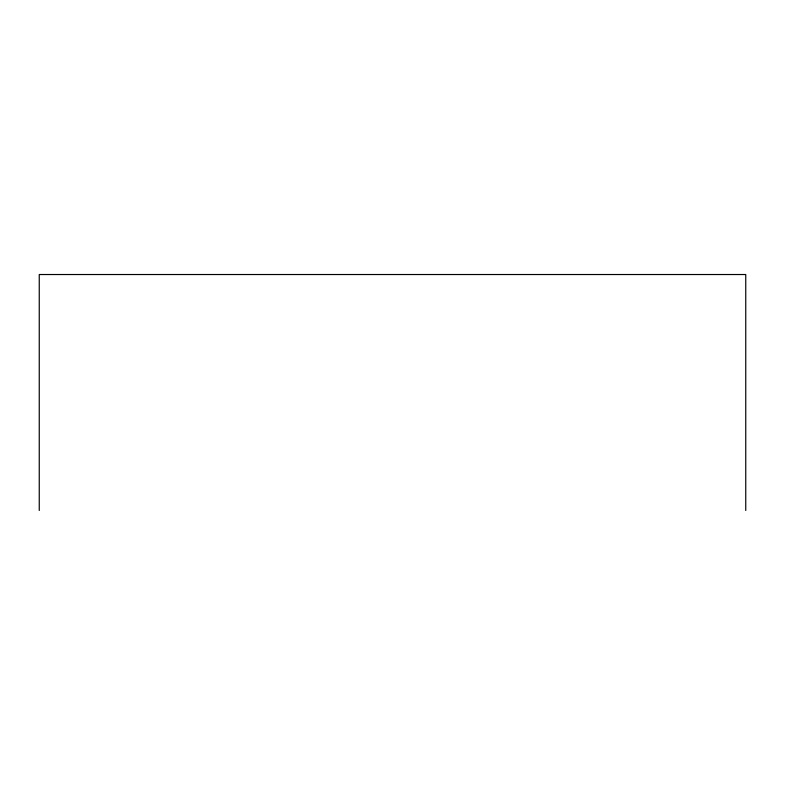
<?xml version="1.0" encoding="UTF-8"?>
<svg xmlns="http://www.w3.org/2000/svg" width="785" height="785" viewBox="0 0 785 785"><rect width="100%" height="100%" fill="white"/><g stroke="black" fill="none" stroke-linecap="round" stroke-linejoin="round"><path stroke-width="1.18" d="M745.75 510.476L745.75 274.524L39.25 274.524L39.25 510.476"/></g></svg>
